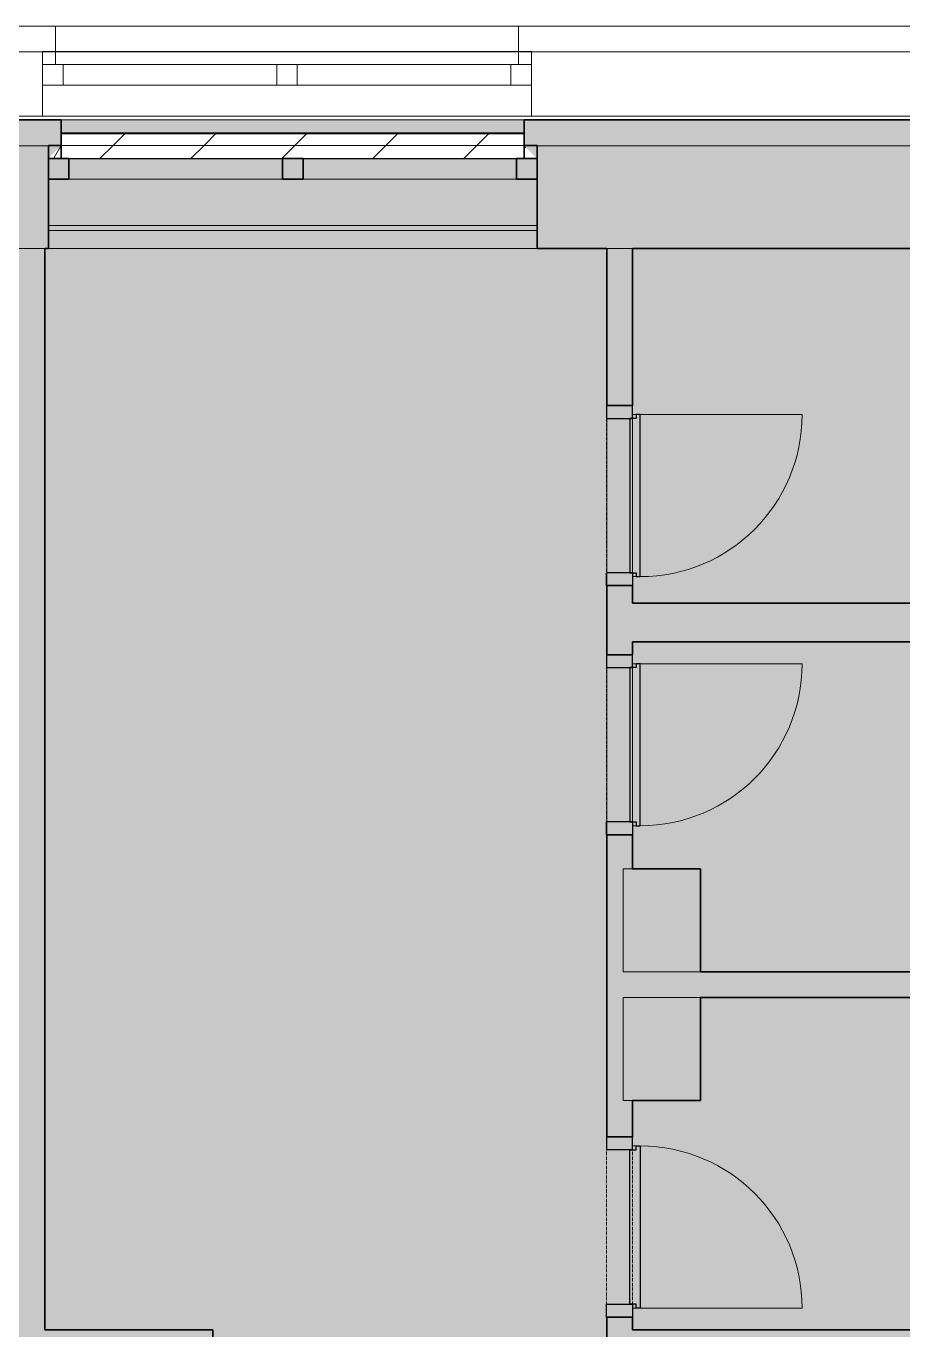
# Model space of a CAD drawing. Header units: millimetres. Extents: x -17526 to 208316, y -45352 to 20466.
# Drawn here: x 151391 to 154801, y 2797 to 7864 of the extents above; entities that cross this region are included whole.
import ezdxf

# ---------------------------------------------------------------- set-up
doc = ezdxf.new("R2010")
doc.units = ezdxf.units.MM
doc.linetypes.add('Čerchovaná se dvěma tečkami', pattern=[2.59, 1, -0.53, 0, -0.53, 0, -0.53])
for name, color, linetype, lineweight in [('A-DETL-THIN', 151, 'Continuous', 9), ('A-DOOR', 31, 'Continuous', 9), ('A-DOOR-FRAM', 31, 'Continuous', 9), ('A-FLOR', 192, 'Continuous', 9), ('A-GENM', 13, 'Continuous', 9), ('A-GLAZ', 151, 'Continuous', 9), ('A-WALL', 113, 'Continuous', 9), ('A-WALL-PATT', 111, 'Continuous', 9), ('Q-SPCQ', 91, 'Continuous', 9), ('S-COLS', 52, 'Continuous', 9)]:
    doc.layers.add(name, color=color, linetype=linetype, lineweight=lineweight)
pattern_1 = [(45, (-79394.55, -7349.27), (-176.7767, 176.7767), [])]

# ---------------------------------------------------------------- blocks, each defined once
blk = doc.blocks.new('OKNO_2k_ - OKNO_2k_1900x1400-V122-2NP_NÁVRH B')
at = {"layer": 'A-GLAZ', "color": 254, "lineweight": 13}
for p, q in [((-950, 126), (950, 126)), ((-900, 126), (-950, 126)), ((-950, 125), (-950, 126)), ((-950, 126), (-950, 125)), ((-950, 75), (-950, 124.9)), ((-950, 124.9), (-950, 75)), ((-900, 126), (-900, 125)), ((-900, 125), (-900, 126)), ((900, 126), (-900, 126)), ((900, 126), (-900, 126)), ((-900, 124.9), (-900, 75)), ((-900, 75), (-900, 124.9)), ((950, 126), (900, 126)), ((900, 125), (900, 126)), ((900, 125), (900, 126)), ((900, 75), (900, 124.9)), ((900, 75), (900, 124.9)), ((950, 126), (950, 125)), ((950, 126), (950, 125)), ((950, 124.9), (950, 75)), ((950, 124.9), (950, 75)), ((-950, 75), (-900, 75)), ((950, 75), (-950, 75)), ((-950, 75), (-950, -5)), ((-900, 75), (-950, 75)), ((-950, 75), (950, 75)), ((-950, -5), (-950, 75)), ((-900, 75), (900, 75)), ((-870, 75), (-900, 75)), ((-870, 75), (-40, 75)), ((870, 75), (-870, 75)), ((-870, -5), (-870, 75)), ((-870, 75), (-870, -5)), ((-40, -5), (-40, 75)), ((-40, 75), (40, 75)), ((-40, -5), (-40, 75)), ((40, 75), (870, 75)), ((40, 75), (40, -5)), ((40, 75), (40, -5)), ((900, 75), (870, 75)), ((870, -5), (870, 75)), ((870, -5), (870, 75)), ((900, 75), (950, 75)), ((950, 75), (900, 75)), ((950, 75), (950, -5)), ((950, 75), (950, -5)), ((-870, -5), (-950, -5)), ((950, -5), (-950, -5)), ((-40, -5), (-870, -5)), ((-40, -5), (-870, -5)), ((-870, -5), (870, -5)), ((40, -5), (-40, -5)), ((40, -5), (-40, -5)), ((40, -5), (-40, -5)), ((870, -5), (40, -5)), ((870, -5), (40, -5)), ((950, -5), (870, -5))]:
    blk.add_line(p, q, dxfattribs=at)
at = {"layer": 'A-GLAZ', "color": 10, "lineweight": 13}
for p, q in [((900, 126), (-900, 126)), ((-900, 75), (-870, 75)), ((-870, 75), (-900, 75)), ((-870, 75), (-40, 75)), ((-40, 75), (-870, 75)), ((-40, 75), (-870, 75)), ((-40, 75), (40, 75)), ((40, 75), (-40, 75)), ((-40, 75), (40, 75)), ((40, 75), (-40, 75)), ((-40, 75), (40, 75)), ((40, 75), (870, 75)), ((870, 75), (40, 75)), ((870, 75), (40, 75)), ((870, 75), (900, 75)), ((900, 75), (870, 75)), ((40, -5), (-40, -5))]:
    blk.add_line(p, q, dxfattribs=at)
blk = doc.blocks.new('OKNO_2k_ - OKNO_2k_1900x1400-1963757-2NP_NÁVRH B')
at = {"layer": 'A-GLAZ', "lineweight": 13}
h = blk.add_hatch(dxfattribs=at)
h.set_pattern_fill('FP_191', style=0, pattern_type=2)
h.set_pattern_definition([(0, (-79394.553, -7199.275), (75, 43.3), [50, -100]), (60, (-79344.553, -7199.275), (0.0011, 86.601905), [50, -100]), (300, (-79344.553, -7199.275), (74.9989, -43.301905), [50, -100])])
h.paths.add_polyline_path([(-900, 150), (-900, 200), (-950, 150)])
h.paths.add_polyline_path([(950, 150), (900, 200), (900, 150)])
at = {"layer": 'A-GLAZ', "color": 71, "lineweight": 35}
for p, q in [((-900, 201), (-950, 201)), ((-950, 201), (-950, 150)), ((-900, 150), (-900, 201)), ((900, 201), (900, 150)), ((950, 201), (900, 201)), ((950, 150), (950, 201)), ((-950, 150), (-900, 150)), ((-950, 150), (-950, 70)), ((-900, 150), (-950, 150)), ((-870, 150), (-900, 150)), ((-870, 70), (-870, 150)), ((40, 150), (-40, 150)), ((-40, 150), (-40, 70)), ((40, 70), (40, 150)), ((900, 150), (870, 150)), ((870, 150), (870, 70)), ((900, 150), (950, 150)), ((950, 150), (900, 150)), ((950, 70), (950, 150)), ((-950, 70), (-870, 70)), ((-40, 70), (40, 70)), ((870, 70), (950, 70))]:
    blk.add_line(p, q, dxfattribs=at)
at = {"layer": 'A-GLAZ', "color": 9, "lineweight": 13}
for p, q in [((-900, 201), (-950, 201)), ((-950, 201), (-950, 150)), ((900, 201), (-900, 201)), ((950, 201), (900, 201)), ((950, 201), (950, 150)), ((-950, 150), (-950, 70)), ((-40, 150), (-870, 150)), ((-870, 70), (-870, 150)), ((40, 150), (-40, 150)), ((-40, 70), (-40, 150)), ((-40, 150), (40, 150)), ((870, 150), (40, 150)), ((40, 150), (40, 70)), ((870, 70), (870, 150)), ((950, 150), (950, 70)), ((-870, 70), (-40, 70)), ((-40, 70), (40, 70)), ((40, 70), (-40, 70)), ((40, 70), (870, 70))]:
    blk.add_line(p, q, dxfattribs=at)
at = {"layer": 'A-GLAZ', "color": 254, "lineweight": 13}
for p, q in [((-900, 200), (-900, 201)), ((900, 201), (-900, 201)), ((-900, 150), (-900, 200)), ((900, 200), (900, 201)), ((900, 150), (900, 200)), ((-950, 150), (-900, 150)), ((-950, 150), (-900, 150)), ((-900, 150), (-40, 150)), ((-900, 150), (-40, 150)), ((-900, 150), (-40, 150)), ((-40, 150), (40, 150)), ((-40, 150), (40, 150)), ((-40, 150), (40, 150)), ((40, 150), (900, 150)), ((40, 150), (900, 150)), ((40, 150), (900, 150)), ((900, 150), (950, 150)), ((900, 150), (950, 150)), ((-40, 70), (-950, 70)), ((40, 70), (-40, 70)), ((950, 70), (40, 70))]:
    blk.add_line(p, q, dxfattribs=at)
blk = doc.blocks.new('parapet s nosem_vnitní - parapet s nosem_vnitní-1349022-2NP_NÁVRH B')
at = {"layer": 'A-GENM', "color": 9, "lineweight": 13}
for p, q in [((-950, -190), (-950, 0)), ((-950, 0), (-950, -180)), ((-950, 0), (-40, 0)), ((40, 0), (950, 0)), ((950, -180), (950, 0)), ((950, 0), (950, -190)), ((950, -180), (-950, -180)), ((-950, -190), (-950, -200)), ((-950, -200), (950, -200)), ((950, -200), (950, -190))]:
    blk.add_line(p, q, dxfattribs=at)
at = {"layer": 'A-GENM', "color": 254, "lineweight": 13}
for p, q in [((-950, 0), (-40, 0)), ((-40, 0), (40, 0)), ((-40, 0), (40, 0)), ((40, 0), (950, 0)), ((-950, -180), (-950, -190)), ((-950, -180), (950, -180)), ((-950, -190), (-950, -199.7)), ((-950, -200), (950, -200)), ((950, -190), (950, -180)), ((950, -199.7), (950, -190))]:
    blk.add_line(p, q, dxfattribs=at)
blk = doc.blocks.new('parapet_ext - parapet_ext-1802132-2NP_NÁVRH B')
at = {"layer": 'Q-SPCQ', "lineweight": 13}
h = blk.add_hatch(dxfattribs=at)
h.set_pattern_fill('FP_192', color=21, style=0, pattern_type=2)
h.set_pattern_definition(pattern_1)
h.paths.add_polyline_path([(900, 51), (900, 100), (-900, 100), (-900, 51), (-319.7, 51)])
h = blk.add_hatch(dxfattribs=at)
h.set_pattern_fill('FP_192', color=21, style=0, pattern_type=2)
h.set_pattern_definition(pattern_1)
h.paths.add_polyline_path([(900, 0), (900, 51), (-900, 51), (-900, 0), (870, 0)])
at = {"layer": 'Q-SPCQ', "color": 241, "lineweight": 25}
for p, q in [((-900, 51), (-900, 100)), ((-900, 100), (-900, 98)), ((-900, 100), (900, 100)), ((-900, 100), (900, 100)), ((-900, 98), (-900, 51)), ((900, 98), (-900, 98)), ((-900, 98), (900, 98)), ((-900, 51), (-900, 50)), ((-900, 50), (-900, 51)), ((900, 98), (900, 100)), ((900, 100), (900, 51)), ((900, 51), (900, 98)), ((900, 51), (900, 50)), ((900, 50), (900, 51)), ((-900, 50), (-900, 0)), ((-900, 0), (-900, 50)), ((-900, 0), (-40, 0)), ((-900, 0), (-40, 0)), ((-40, 0), (40, 0)), ((40, 0), (900, 0)), ((40, 0), (900, 0)), ((900, 50), (900, 0)), ((900, 0), (900, 50))]:
    blk.add_line(p, q, dxfattribs=at)
at = {"layer": 'Q-SPCQ', "color": 61, "lineweight": 25}
blk.add_line((-40, 0), (40, 0), dxfattribs=at)
blk = doc.blocks.new('DVERE_1k_oblozka - DD03_01_600x1970_koupelna-1549511-2NP_NÁVRH B')
at = {"layer": 'A-DOOR', "color": 9, "lineweight": 13}
for p, q in [((-350, 52.9), (-300, 52.9)), ((-350, -47.1), (-350, 52.9)), ((-300, 52.9), (-300, -47.1)), ((300, 52.9), (350, 52.9)), ((300, -47.1), (300, 52.9)), ((350, 52.9), (350, -47.1)), ((-300, -47.1), (-350, -47.1)), ((-315, -47.1), (-315, -707.1)), ((-300, -37.1), (-300, -47.1)), ((300, -37.1), (-300, -37.1)), ((-300, -47.1), (-300, -62.1)), ((300, -47.1), (300, -37.1)), ((300, -62.1), (300, -47.1)), ((350, -47.1), (300, -47.1)), ((315, -77.1), (315, -47.1)), ((-315, -62.1), (-315, -77.1)), ((-300, -62.1), (-315, -62.1)), ((-315, -77.1), (315, -77.1)), ((205, -77.1), (-205, -77.1)), ((-205, -77.1), (205, -77.1)), ((315, -62.1), (300, -62.1)), ((315, -77.1), (315, -62.1))]:
    blk.add_line(p, q, dxfattribs=at)
at = {"layer": 'A-DOOR', "color": 9, "linetype": 'Čerchovaná se dvěma tečkami', "lineweight": 13}
for p, q in [((-300, 52.9), (300, 52.9)), ((-300, -47.1), (300, -47.1))]:
    blk.add_line(p, q, dxfattribs=at)
at = {"layer": 'A-DOOR', "color": 191, "lineweight": 25}
for p, q in [((-300, -37.1), (300, -37.1)), ((-300, -47.1), (-300, -37.1)), ((-300, -62.1), (-300, -47.1)), ((300, -37.1), (300, -47.1)), ((300, -47.1), (300, -62.1)), ((-315, -62.1), (-300, -62.1)), ((-315, -77.1), (-315, -62.1)), ((315, -77.1), (-315, -77.1)), ((300, -62.1), (315, -62.1)), ((315, -62.1), (315, -77.1))]:
    blk.add_line(p, q, dxfattribs=at)
at = {"layer": 'A-DOOR', "color": 9, "lineweight": 13}
blk.add_arc((-315, -77.1), 630, 270, 0, dxfattribs=at)
at = {"layer": 'A-DOOR-FRAM', "color": 191, "lineweight": 25}
for p, q in [((-350, 52.9), (-300, 52.9)), ((-300, 52.9), (-300, -47.1)), ((300, -47.1), (300, 52.9)), ((350, 52.9), (300, 52.9)), ((-300, -47.1), (-350, -47.1)), ((300, -47.1), (350, -47.1))]:
    blk.add_line(p, q, dxfattribs=at)
blk = doc.blocks.new('DVERE_1k_oblozka - DD03_01_600x1970_koupelna-1549509-2NP_NÁVRH B')
at = {"layer": 'A-DOOR', "color": 9, "lineweight": 13}
for p, q in [((-315, 47.1), (-315, 707.1)), ((-315, 62.1), (-315, 77.1)), ((-315, 77.1), (315, 77.1)), ((-300, 62.1), (-315, 62.1)), ((-300, 47.1), (-300, 62.1)), ((205, 77.1), (-205, 77.1)), ((-205, 77.1), (205, 77.1)), ((315, 62.1), (300, 62.1)), ((300, 62.1), (300, 47.1)), ((315, 77.1), (315, 62.1)), ((315, 77.1), (315, 47.1)), ((-300, 47.1), (-350, 47.1)), ((-350, 47.1), (-350, -52.9)), ((-300, 37.1), (-300, 47.1)), ((-300, -52.9), (-300, 47.1)), ((300, 37.1), (-300, 37.1)), ((300, 47.1), (300, 37.1)), ((350, 47.1), (300, 47.1)), ((300, 47.1), (300, -52.9)), ((350, -52.9), (350, 47.1)), ((-350, -52.9), (-300, -52.9)), ((300, -52.9), (350, -52.9))]:
    blk.add_line(p, q, dxfattribs=at)
at = {"layer": 'A-DOOR', "color": 191, "lineweight": 25}
for p, q in [((315, 77.1), (-315, 77.1)), ((-315, 77.1), (-315, 62.1)), ((-315, 62.1), (-300, 62.1)), ((-300, 62.1), (-300, 47.1)), ((300, 47.1), (300, 62.1)), ((300, 62.1), (315, 62.1)), ((315, 62.1), (315, 77.1)), ((-300, 47.1), (-300, 37.1)), ((-300, 37.1), (300, 37.1)), ((300, 37.1), (300, 47.1))]:
    blk.add_line(p, q, dxfattribs=at)
at = {"layer": 'A-DOOR', "color": 9, "linetype": 'Čerchovaná se dvěma tečkami', "lineweight": 13}
for p, q in [((-300, 47.1), (300, 47.1)), ((-300, -52.9), (300, -52.9))]:
    blk.add_line(p, q, dxfattribs=at)
at = {"layer": 'A-DOOR', "color": 9, "lineweight": 13}
blk.add_arc((-315, 77.1), 630, 360, 90, dxfattribs=at)
at = {"layer": 'A-DOOR-FRAM', "color": 191, "lineweight": 25}
for p, q in [((-300, 47.1), (-350, 47.1)), ((-300, -52.9), (-300, 47.1)), ((300, 47.1), (300, -52.9)), ((300, 47.1), (350, 47.1)), ((-350, -52.9), (-300, -52.9)), ((350, -52.9), (300, -52.9))]:
    blk.add_line(p, q, dxfattribs=at)

msp = doc.modelspace()

# ---------------------------------------------------------------- hatches: boundary and pattern name
at = {"layer": 'A-FLOR'}
h = msp.add_hatch(color=254, dxfattribs=at)
h.paths.add_polyline_path([(156598.2, -4446.6), (157092.1, -4446.6), (157092.1, -1766.6), (156999.2, -1766.6), (156999.2, -1816.6), (156598.2, -1816.6), (156598.2, -3758.3)])
h.paths.add_polyline_path([(157048.2, -866.6), (157092.1, -866.6), (157092.1, -141.5), (156598.2, -141.5), (156598.2, -816.6), (156999.2, -817.1), (156999.2, -866.6)])
h.paths.add_polyline_path([(144887.9, 1471.6), (144987.9, 1471.6), (144987.9, 1521.6), (144887.9, 1521.6)])
h.paths.add_polyline_path([(144987.9, 2321.6), (144987.9, 2371.6), (144887.9, 2371.6), (144887.9, 2321.6), (144897.9, 2321.6)])
h.paths.add_polyline_path([(148657.9, 2696.6), (148657.9, 2796.6), (148607.9, 2796.6), (148607.9, 2696.6)])
h.paths.add_polyline_path([(147757.9, 2696.6), (147807.9, 2696.6), (147807.9, 2796.6), (147757.9, 2796.6), (147757.9, 2758.5)])
h.paths.add_polyline_path([(156898.2, 2758.5), (157092.1, 2758.5), (157092.1, 2893.4), (156999.2, 2893.4), (156999.2, 2843.4), (156598.2, 2843.4), (156598.2, 2758.5), (156837.6, 2758.5)])
h.paths.add_polyline_path([(153738.9, 2846.6), (153748.9, 2846.6), (153748.9, 2896.6), (153648.9, 2896.6), (153648.9, 2846.6), (153713.2, 2846.6)])
h.paths.add_polyline_path([(153738.9, 3496.6), (153748.9, 3496.6), (153748.9, 3546.6), (153648.9, 3546.6), (153648.9, 3496.6), (153713.2, 3496.6)])
h.paths.add_polyline_path([(153713.2, 3688.2), (154013.2, 3688.2), (154013.2, 4088.2), (153713.2, 4088.2)])
h.paths.add_polyline_path([(157092.1, 3793.4), (157092.1, 4366), (156999.2, 4366), (156999.2, 4316), (156598.2, 4316), (156598.2, 3843.4), (156999.2, 3842.9), (156999.2, 3793.4), (157048.2, 3793.4)])
h.paths.add_polyline_path([(154013.2, 4188.2), (154013.2, 4588.2), (153713.2, 4588.2), (153713.2, 4188.2), (154003.5, 4188.2)])
h.paths.add_polyline_path([(140183, 4219.2), (140183, 4674.2), (139238, 4674.2), (139238, 4219.2)])
h.paths.add_polyline_path([(157048.2, 5266), (157092.1, 5266), (157092.1, 6999.3), (156598.2, 6999.3), (156598.2, 5316), (156999.2, 5315.5), (156999.2, 5266)])
h = msp.add_hatch(color=254, dxfattribs=at)
h.paths.add_polyline_path([(139238, -4446.6), (142537.9, -4446.6), (142537.9, -4445.6), (144337.9, -4445.6), (144337.9, -4446.6), (145508.4, -4446.6), (145508.4, -4445.6), (147308.4, -4445.6), (147308.4, -4446.6), (148548.9, -4446.6), (148548.9, -4445.6), (150348.9, -4445.6), (150348.9, -4446.6), (151498.9, -4446.6), (151498.9, -4445.6), (153298.9, -4445.6), (153298.9, -4446.6), (156598.2, -4446.6), (156598.2, -1816.6), (156618.2, -1816.6), (156618.2, -816.6), (156598.2, -816.6), (156598.2, -141.5), (154003.5, -141.5), (154003.5, -97.4), (151729.3, -97.4), (151729.3, -47.4), (154003.5, -47.4), (154003.5, 1051.8), (152009.3, 1051.8), (152009.3, 1101.8), (154003.5, 1102.2), (154003.5, 2758.5), (156598.2, 2758.5), (156598.2, 2843.4), (156618.2, 2843.4), (156618.2, 3843.4), (156598.2, 3843.4), (156598.2, 3976.6), (155633.2, 3976.6), (155633.2, 4296.6), (156598.2, 4296.6), (156598.2, 4316), (156618.2, 4316), (156618.2, 5316), (156598.2, 5316), (156598.2, 6999.3), (139238, 6999.3), (139238, 4674.2), (140183, 4674.2), (140183, 4219.2), (139238, 4219.2), (139238, -3811.2)])
h.paths.add_polyline_path([(156999.2, -1766.6), (157092.1, -1766.6), (157092.1, -866.6), (156999.2, -866.6), (156999.2, -1135.1)])
h.paths.add_polyline_path([(151468.9, -198), (151418.9, -198), (151418.9, -98), (151468.9, -98), (151468.9, -188), (152268.9, -188), (152268.9, -98), (152318.9, -98), (152318.9, -198), (151948.9, -198)])
h.paths.add_polyline_path([(149838.9, 1071.6), (148958.9, 1071.6), (148958.9, 1171.6), (149008.9, 1171.6), (149008.9, 1081.6), (149808.9, 1081.6), (149808.9, 1171.6), (149858.9, 1171.6), (149858.9, 1071.6)])
h.paths.add_polyline_path([(146847.9, 1071.6), (145997.9, 1071.6), (145997.9, 1171.6), (146047.9, 1171.6), (146047.9, 1081.6), (146847.9, 1081.6), (146847.9, 1171.6), (146897.9, 1171.6), (146897.9, 1071.6), (146862.9, 1071.6)])
h.paths.add_polyline_path([(144887.9, 1471.6), (144887.9, 1521.6), (144987.9, 1521.6), (144987.9, 1471.6)])
h.paths.add_polyline_path([(144887.9, 2321.6), (144887.9, 2371.6), (144987.9, 2371.6), (144987.9, 2321.6), (144897.9, 2321.6)])
h.paths.add_polyline_path([(148607.9, 2696.6), (148607.9, 2796.6), (148657.9, 2796.6), (148657.9, 2696.6)])
h.paths.add_polyline_path([(147807.9, 2696.6), (147757.9, 2696.6), (147757.9, 2796.6), (147807.9, 2796.6), (147807.9, 2758.5)])
h.paths.add_polyline_path([(153748.9, 2846.6), (153648.9, 2846.6), (153648.9, 2896.6), (153748.9, 2896.6), (153748.9, 2881.6)])
h.paths.add_polyline_path([(155533.2, 2861.6), (155533.2, 3561.6), (155633.2, 3561.6), (155633.2, 3511.6), (155543.2, 3511.6), (155543.2, 2911.6), (155633.2, 2911.6), (155633.2, 2861.6)])
h.paths.add_polyline_path([(156999.2, 2893.4), (157092.1, 2893.4), (157092.1, 3793.4), (156999.2, 3793.4)])
h.paths.add_polyline_path([(153738.9, 3496.6), (153648.9, 3496.6), (153648.9, 3546.6), (153748.9, 3546.6), (153748.9, 3496.6)])
h.paths.add_polyline_path([(154003.5, 3688.2), (153713.2, 3688.2), (153713.2, 4088.2), (154013.2, 4088.2), (154013.2, 3688.2)])
h.paths.add_polyline_path([(154003.5, 4188.2), (153713.2, 4188.2), (153713.2, 4588.2), (154013.2, 4588.2), (154013.2, 4188.2)])
h.paths.add_polyline_path([(157048.2, 4366), (157092.1, 4366), (157092.1, 5266), (156999.2, 5266), (156999.2, 4366)])
h.paths.add_polyline_path([(155533.2, 4701), (155533.2, 5401), (155633.2, 5401), (155633.2, 5351), (155543.2, 5351), (155543.2, 4751), (155633.2, 4751), (155633.2, 4701)])
h.paths.add_polyline_path([(153748.9, 4721), (153648.9, 4721), (153648.9, 4771), (153738.9, 4771), (153738.9, 5371), (153648.9, 5371), (153648.9, 5421), (153748.9, 5421), (153748.9, 4741)])
h.paths.add_polyline_path([(153748.9, 5689.3), (153648.9, 5689.3), (153648.9, 5739.3), (153738.9, 5739.3), (153738.9, 6339.3), (153648.9, 6339.3), (153648.9, 6389.3), (153748.9, 6389.3), (153748.9, 5709.3)])
h = msp.add_hatch(color=254, dxfattribs=at)
h.paths.add_polyline_path([(156998.2, -1816.6), (156999.2, -1816.1), (156999.2, -1766.6), (156998.2, -1766.6), (156998.2, -1816.1)])
h.paths.add_polyline_path([(156998.2, -866.6), (156999.2, -866.6), (156999.2, -816.6), (156998.2, -817.1)])
h.paths.add_polyline_path([(152268.9, -198), (152318.9, -198), (152318.9, -98), (152268.9, -98), (152268.9, -188)])
h.paths.add_polyline_path([(151468.9, -198), (151468.9, -98), (151418.9, -98), (151418.9, -198), (151438.9, -198)])
h.paths.add_polyline_path([(149838.9, 1071.6), (149858.9, 1071.6), (149858.9, 1171.6), (149808.9, 1171.6), (149808.9, 1071.6)])
h.paths.add_polyline_path([(149008.9, 1071.6), (149008.9, 1171.6), (148958.9, 1171.6), (148958.9, 1071.6), (148978.9, 1071.6)])
h.paths.add_polyline_path([(146897.9, 1071.6), (146897.9, 1171.6), (146847.9, 1171.6), (146847.9, 1071.6), (146877.9, 1071.6)])
h.paths.add_polyline_path([(146047.9, 1071.6), (146047.9, 1171.6), (145997.9, 1171.6), (145997.9, 1071.6), (146017.9, 1071.6)])
h.paths.add_polyline_path([(156998.2, 2843.4), (156999.2, 2843.9), (156999.2, 2893.4), (156998.2, 2893.4), (156998.2, 2843.9)])
h.paths.add_polyline_path([(155533.2, 2861.6), (155633.2, 2861.6), (155633.2, 2911.6), (155533.2, 2911.6), (155533.2, 2879)])
h.paths.add_polyline_path([(155543.2, 3511.6), (155633.2, 3511.6), (155633.2, 3561.6), (155533.2, 3561.6), (155533.2, 3511.6), (155537.8, 3511.6)])
h.paths.add_polyline_path([(156999.2, 3793.4), (156999.2, 3843.4), (156998.2, 3842.9), (156998.2, 3793.4)])
h.paths.add_polyline_path([(156999.2, 4316), (156999.2, 4366), (156998.2, 4366), (156998.2, 4316)])
h.paths.add_polyline_path([(155533.2, 4701), (155633.2, 4701), (155633.2, 4751), (155533.2, 4751), (155533.2, 4721)])
h.paths.add_polyline_path([(153748.9, 4721), (153748.9, 4771), (153648.9, 4771), (153648.9, 4721), (153713.2, 4721)])
h.paths.add_polyline_path([(156999.2, 5266), (156999.2, 5316), (156998.2, 5315.5), (156998.2, 5266)])
h.paths.add_polyline_path([(155533.2, 5351), (155633.2, 5351), (155633.2, 5401), (155533.2, 5401), (155533.2, 5381)])
h.paths.add_polyline_path([(153648.9, 5371), (153748.9, 5371), (153748.9, 5421), (153648.9, 5421), (153648.9, 5401)])
h.paths.add_polyline_path([(153748.9, 5689.3), (153748.9, 5739.3), (153648.9, 5739.3), (153648.9, 5689.3), (153684.9, 5689.3)])
h.paths.add_polyline_path([(153748.9, 6339.3), (153748.9, 6389.3), (153648.9, 6389.3), (153648.9, 6339.3), (153744.3, 6339.3)])
h = msp.add_hatch(color=254, dxfattribs=at)
h.paths.add_polyline_path([(153298.9, -4446.6), (153298.9, -4445.6), (151498.9, -4445.6), (151498.9, -4446.6), (152108.5, -4446.6)])
h.paths.add_polyline_path([(142537.9, -4446.6), (144337.9, -4446.6), (144337.9, -4445.6), (142537.9, -4445.6)])
h.paths.add_polyline_path([(148955.8, -4446.6), (150348.9, -4446.6), (150348.9, -4445.6), (148548.9, -4445.6), (148548.9, -4446.6)])
h.paths.add_polyline_path([(145508.4, -4446.6), (147308.4, -4446.6), (147308.4, -4445.6), (145508.4, -4445.6)])
h.paths.add_polyline_path([(156998.2, -1766.6), (156999.2, -1766.6), (156999.2, -866.6), (156998.2, -866.6), (156998.2, -1135.1)])
h.paths.add_polyline_path([(156619.6, -1816.6), (156998.2, -1816.1), (156998.2, -1766.6), (156898.2, -1766.6), (156898.2, -866.6), (156998.2, -866.6), (156998.2, -816.6), (156618.2, -816.6), (156618.6, -1816.6)])
h.paths.add_polyline_path([(152268.9, -198), (152268.9, -188), (151468.9, -188), (151468.9, -198), (151948.9, -198)])
h.paths.add_polyline_path([(151729.3, -97.4), (152009.3, -97.4), (152009.3, -47.4), (151729.3, -47.4)])
h.paths.add_polyline_path([(149008.9, 1071.6), (149808.9, 1071.6), (149808.9, 1081.6), (149008.9, 1081.6), (149008.9, 1075.1)])
h.paths.add_polyline_path([(146847.9, 1071.6), (146847.9, 1081.6), (146047.9, 1081.6), (146047.9, 1071.6), (146527.9, 1071.6)])
h.paths.add_polyline_path([(156998.2, 2893.4), (156999.2, 2893.4), (156999.2, 3793.4), (156998.2, 3793.4)])
h.paths.add_polyline_path([(156618.2, 2843.4), (156998.2, 2843.9), (156998.2, 2893.4), (156898.2, 2893.4), (156898.2, 3793.4), (156998.2, 3793.4), (156998.2, 3843.4), (156618.2, 3843.4), (156618.2, 2879)])
h.paths.add_polyline_path([(155543.2, 2911.6), (155543.2, 3511.6), (155533.2, 3511.6), (155533.2, 2911.6)])
h.paths.add_polyline_path([(156998.2, 4366), (156999.2, 4366), (156999.2, 5266), (156998.2, 5266)])
h.paths.add_polyline_path([(156625.6, 4316), (156998.2, 4316.5), (156998.2, 4366), (156898.2, 4366), (156898.2, 5266), (156998.2, 5266), (156998.2, 5316), (156618.2, 5316), (156618.6, 4316), (156623.2, 4316)])
h.paths.add_polyline_path([(155543.2, 4751), (155543.2, 5351), (155533.2, 5351), (155533.2, 4751), (155537.8, 4751)])
h.paths.add_polyline_path([(153744.3, 4771), (153748.9, 4771), (153748.9, 5371), (153738.9, 5371), (153738.9, 4771)])
h.paths.add_polyline_path([(153748.9, 5739.3), (153748.9, 6339.3), (153738.9, 6339.3), (153738.9, 5739.3)])
at = {"layer": 'A-WALL'}
for points in [[(153328.2, 7449.3), (153328.2, 7499.3), (151528.2, 7499.3), (151528.2, 7449.3), (152108.5, 7449.3)], [(153378.2, 6999.3), (153378.2, 7349.3), (152468.2, 7349.3), (152468.2, 7269.3), (152388.2, 7269.3), (152388.2, 7349.3), (151478.2, 7349.3), (151478.2, 6999.3), (152108.5, 6999.3)], [(152468.2, 7349.3), (152388.2, 7349.3), (152388.2, 7269.3), (152468.2, 7269.3)]]:
    msp.add_hatch(color=254, dxfattribs=at).paths.add_polyline_path(points)
at = {"layer": 'A-WALL-PATT', "lineweight": 13}
h = msp.add_hatch(color=254, dxfattribs=at)
h.paths.add_polyline_path([(153684.9, 7399.3), (156998.2, 7399.3), (157092.1, 7493.1), (157092.1, 7499.3), (153328.2, 7499.3), (153328.2, 7399.3), (153378.2, 7399.3)])
h.paths.add_polyline_path([(151528.2, 7399.3), (151528.2, 7499.3), (151132.1, 7499.3), (151132.1, 7399.3), (151479.2, 7399.3)])
h.paths.add_polyline_path([(150378.2, 7399.3), (150732.1, 7399.3), (150732.1, 7499.3), (150328.2, 7499.3), (150328.2, 7399.3), (150329.2, 7399.3)])
h.paths.add_polyline_path([(148479.2, 7399.3), (148528.2, 7399.3), (148528.2, 7499.3), (147328.2, 7499.3), (147328.2, 7399.3), (148478.2, 7399.3)])
h.paths.add_polyline_path([(145479.2, 7399.3), (145528.2, 7399.3), (145528.2, 7499.3), (145133, 7499.3), (145133, 7399.3), (145478.2, 7399.3)])
h.paths.add_polyline_path([(144380.1, 7399.3), (144733, 7399.3), (144733, 7499.3), (144330.1, 7499.3), (144330.1, 7399.3), (144331, 7399.3)])
h.paths.add_polyline_path([(139133, 7399.3), (142530.1, 7399.3), (142530.1, 7499.3), (138738, 7499.3), (138838, 7399.3)])
h = msp.add_hatch(dxfattribs=at)
h.set_pattern_fill('FP_125', angle=45, style=0, pattern_type=2)
h.set_pattern_definition([(45, (73033.68, 0), (-179.6051, 179.6051), []), (45, (73105.52, -7e-14), (-179.6051, 179.6051), []), (45, (73249.2, -2e-13), (-107.7631, 251.4472), [101.6, -50.8, 1.676, -49.124])])
h.paths.add_polyline_path([(141074, 6999.3), (142480.1, 6999.3), (142480.1, 7349.3), (142530.1, 7399.3), (138838, 7399.3), (138838, 6999.3), (139497.6, 6999.3)])
h.paths.add_polyline_path([(156998.2, 6999.3), (156998.2, 7399.3), (153328.2, 7399.3), (153378.2, 7349.3), (153378.2, 6999.3), (156837.6, 6999.3)])
h.paths.add_polyline_path([(147378.2, 6999.3), (148478.2, 6999.3), (148478.2, 7349.3), (148528.2, 7399.3), (147328.2, 7399.3), (147378.2, 7349.3), (147378.2, 7069.3)])
h.paths.add_polyline_path([(144380.1, 6999.3), (145478.2, 6999.3), (145478.2, 7349.3), (145528.2, 7399.3), (145133, 7399.3), (145133, 7349.3), (144733, 7349.3), (144733, 7399.3), (144330.1, 7399.3), (144380.1, 7349.3), (144380.1, 7069.3)])
h.paths.add_polyline_path([(151320.3, 6999.3), (151478.2, 6999.3), (151478.2, 7349.3), (151528.2, 7399.3), (151132.1, 7399.3), (151132.1, 7349.3), (150732.1, 7349.3), (150732.1, 7399.3), (150328.2, 7399.3), (150378.2, 7349.3), (150378.2, 6999.3), (151132.1, 6999.3)])

# ---------------------------------------------------------------- linework, layer by layer
at = {"layer": 'A-DETL-THIN', "lineweight": 13}
msp.add_line((157092.1, 7499.3), (138733, 7499.3), dxfattribs=at)
at = {"layer": 'A-FLOR', "color": 9, "lineweight": 13}
for p, q in [((151463.9, 6999.3), (145478.2, 6999.3)), ((151478.2, 6999.3), (157092.1, 6999.3))]:
    msp.add_line(p, q, dxfattribs=at)
at = {"layer": 'A-WALL', "color": 254, "lineweight": 13}
for p, q in [((157442.1, 7864.2), (144325.9, 7864.2)), ((151505.9, 7864.2), (153305.9, 7864.2)), ((151505.9, 7864.2), (151505.9, 7764.3)), ((153305.9, 7764.3), (153305.9, 7864.2)), ((151505.9, 7764.2), (151505.9, 7714.3)), ((153305.9, 7714.3), (153305.9, 7764.2)), ((151505.9, 7714.3), (151455.9, 7714.3)), ((151455.9, 7514.3), (151455.9, 7714.3)), ((153355.9, 7714.3), (153355.9, 7514.3)), ((151528.2, 7349.3), (153328.2, 7349.3)), ((153748.9, 5739.3), (153748.9, 6369.3)), ((153748.9, 4721), (153748.9, 5421))]:
    msp.add_line(p, q, dxfattribs=at)
at = {"layer": 'A-WALL', "color": 9, "lineweight": 13}
for p, q in [((138483, 7764.3), (157342.1, 7764.3)), ((157342.1, 7764.2), (138483, 7764.2)), ((156692.1, 7514.3), (138733, 7514.3)), ((153328.2, 7499.3), (151528.2, 7499.3)), ((151528.2, 7399.3), (150328.2, 7399.3)), ((156998.2, 7399.3), (153328.2, 7399.3)), ((153648.9, 6389.3), (153648.9, 5689.3)), ((153748.9, 6369.3), (153748.9, 6389.3)), ((153748.9, 5739.3), (153748.9, 5689.3)), ((153648.9, 5421), (153648.9, 4721)), ((153713.2, 4188.2), (153713.2, 4588.2)), ((153713.2, 4588.2), (153748.9, 4588.2)), ((154013.2, 4188.2), (153713.2, 4188.2)), ((153713.2, 3688.2), (153713.2, 4088.2)), ((153713.2, 4088.2), (154013.2, 4088.2)), ((153748.9, 3688.2), (153713.2, 3688.2))]:
    msp.add_line(p, q, dxfattribs=at)
at = {"layer": 'A-WALL', "color": 10, "lineweight": 13}
msp.add_line((153355.9, 7714.3), (151505.9, 7714.3), dxfattribs=at)
at = {"layer": 'A-WALL', "color": 71, "lineweight": 35}
for p, q in [((151528.2, 7499.3), (150328.2, 7499.3)), ((151528.2, 7349.3), (151528.2, 7499.3)), ((157098.2, 7499.3), (153328.2, 7499.3)), ((153328.2, 7499.3), (153328.2, 7349.3)), ((151478.2, 6999.3), (151478.2, 7349.3)), ((151478.2, 7349.3), (151528.2, 7349.3)), ((153328.2, 7349.3), (153378.2, 7349.3)), ((153378.2, 7349.3), (153378.2, 6999.3)), ((151463.9, 6999.3), (151478.2, 6999.3)), ((151463.9, 2796.6), (151463.9, 6999.3)), ((153378.2, 6999.3), (153648.9, 6999.3)), ((153648.9, 6999.3), (153648.9, 6389.3)), ((153748.9, 6999.3), (156598.2, 6999.3)), ((153748.9, 6389.3), (153748.9, 6999.3)), ((153648.9, 6389.3), (153748.9, 6389.3)), ((153648.9, 5689.3), (153648.9, 5421)), ((153748.9, 5689.3), (153648.9, 5689.3)), ((153748.9, 5621), (153748.9, 5689.3)), ((156598.2, 5621), (153748.9, 5621)), ((153748.9, 5421), (153748.9, 5471)), ((153748.9, 5471), (155533.2, 5471)), ((153648.9, 5421), (153748.9, 5421)), ((153648.9, 4721), (153648.9, 3546.6)), ((153748.9, 4721), (153648.9, 4721)), ((153748.9, 4588.2), (153748.9, 4721)), ((155533.2, 4188.2), (154013.2, 4188.2)), ((154013.2, 4088.2), (155533.2, 4088.2)), ((153748.9, 3546.6), (153748.9, 3688.2)), ((153648.9, 3546.6), (153748.9, 3546.6)), ((153648.9, 2846.6), (153648.9, 2696.6)), ((153748.9, 2846.6), (153648.9, 2846.6)), ((153748.9, 2796.6), (153748.9, 2846.6)), ((152117.9, 2796.6), (151463.9, 2796.6)), ((152117.9, 2696.6), (152117.9, 2796.6)), ((155533.2, 2796.6), (153748.9, 2796.6))]:
    msp.add_line(p, q, dxfattribs=at)
at = {"layer": 'S-COLS', "color": 9, "lineweight": 13}
for p, q in [((153748.9, 4588.2), (153713.2, 4588.2)), ((153713.2, 4588.2), (153713.2, 4188.2)), ((153748.9, 4588.2), (154013.2, 4588.2)), ((154013.2, 4588.2), (154013.2, 4188.2)), ((153713.2, 4188.2), (153748.9, 4188.2)), ((153748.9, 4188.2), (154013.2, 4188.2)), ((153748.9, 4088.2), (153713.2, 4088.2)), ((153713.2, 4088.2), (153713.2, 3688.2)), ((154013.2, 4088.2), (153748.9, 4088.2)), ((154013.2, 4088.2), (154013.2, 3688.2)), ((153713.2, 3688.2), (153748.9, 3688.2)), ((154013.2, 3688.2), (153748.9, 3688.2))]:
    msp.add_line(p, q, dxfattribs=at)
at = {"layer": 'S-COLS', "color": 71, "lineweight": 35}
for p, q in [((154013.2, 4588.2), (153748.9, 4588.2)), ((154013.2, 4188.2), (154013.2, 4588.2)), ((154013.2, 3688.2), (154013.2, 4088.2)), ((153748.9, 3688.2), (154013.2, 3688.2))]:
    msp.add_line(p, q, dxfattribs=at)

# ---------------------------------------------------------------- block references
at = {"layer": 'A-DOOR', "color": 9, "lineweight": 13}
for name, p, rotation in [('DVERE_1k_oblozka - DD03_01_600x1970_koupelna-1549509-2NP_NÁVRH B', (153701.7, 6039.3), 269.9999999999999), ('DVERE_1k_oblozka - DD03_01_600x1970_koupelna-1549509-2NP_NÁVRH B', (153701.7, 5071), 269.9999999999999), ('DVERE_1k_oblozka - DD03_01_600x1970_koupelna-1549511-2NP_NÁVRH B', (153701.7, 3196.6), 89.9999999999999)]:
    msp.add_blockref(name, p, dxfattribs=dict(at, rotation=rotation))
at = {"layer": 'A-GENM', "color": 254, "lineweight": 13}
msp.add_blockref('parapet s nosem_vnitní - parapet s nosem_vnitní-1349022-2NP_NÁVRH B', (152428.2, 7269.3), dxfattribs=at)
at = {"layer": 'A-GLAZ', "color": 254, "lineweight": 13}
msp.add_blockref('OKNO_2k_ - OKNO_2k_1900x1400-V122-2NP_NÁVRH B', (152405.9, 7639.3), dxfattribs=at)
at = {"layer": 'A-GLAZ', "color": 9, "lineweight": 13}
msp.add_blockref('OKNO_2k_ - OKNO_2k_1900x1400-1963757-2NP_NÁVRH B', (152428.2, 7199.3), dxfattribs=at)
at = {"layer": 'Q-SPCQ', "color": 241, "lineweight": 25}
msp.add_blockref('parapet_ext - parapet_ext-1802132-2NP_NÁVRH B', (152428.2, 7349.3), dxfattribs=at)

doc.saveas('drawing.dxf')
